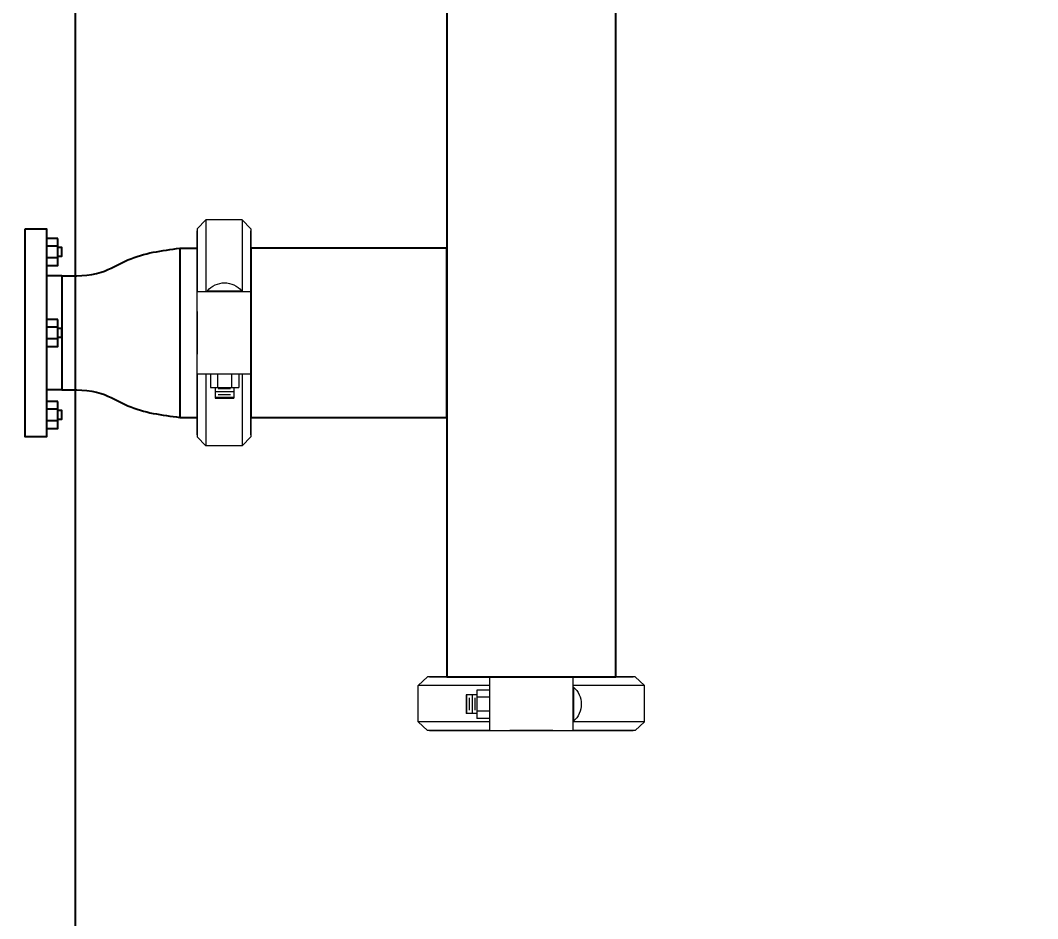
# Model space of a CAD drawing. Extents: x 226317 to 226469, y 8188101 to 8188260.
# Drawn here: x 226391.823 to 226392.509, y 8188239.311 to 8188239.917 of the extents above; entities that cross this region are included whole.
import ezdxf

# ---------------------------------------------------------------- set-up
doc = ezdxf.new("R2010")
doc.units = 0
doc.header["$LTSCALE"] = 15
doc.header["$PDMODE"] = 3
doc.layers.get('0').update_dxf_attribs({"color": 250})
doc.layers.get('DEFPOINTS').update_dxf_attribs({"color": 250})
for name, color, linetype in [('00-GTI-Acoples', 250, 'Continuous'), ('A-SANITARIOS', 250, 'Continuous'), ('DIM', 7, 'Continuous')]:
    doc.layers.add(name, color=color, linetype=linetype)
doc.styles.add('ROMANS', font='romans.shx', dxfattribs={"width": 0.8})
doc.dimstyles.new('COTA-75-I', dxfattribs={"dimtxt": 0.11, "dimasz": 0.075, "dimexe": 0.05, "dimexo": 0.15, "dimgap": 0.03, "dimtad": 1, "dimzin": 4, "dimdsep": 46, "dimtxsty": 'ROMANS', "dimblk": 'ARCHTICK', "dimcen": 0.09, "dimclrd": 7, "dimclre": 7, "dimclrt": 2, "dimadec": 0, "dimazin": 0, "dimtfac": 1.2, "dimtix": 1, "dimtmove": 2, "dimatfit": 3, "dimfxl": 0.05, "dimtolj": 1, "dimtzin": 4, "dimarcsym": 0})

# ---------------------------------------------------------------- blocks, each defined once
blk = doc.blocks.new('A$C363a55df')
at = {"layer": '00-GTI-Acoples', "linetype": 'Continuous', "lineweight": 0, "extrusion": (3.83476e-17, -1, 0)}
for p, q in [((-27.1, 105), (-18.4, 114.3)), ((-18.4, 41.9), (-18.4, 114.3)), ((18.4, 114.3), (-18.4, 114.3)), ((18.4, 41.9), (18.4, 114.3)), ((27.1, 105), (18.4, 114.3)), ((-27.1, 41.9), (-27.1, 105)), ((27.1, 41.9), (27.1, 105)), ((-9, 66), (0.5, 66)), ((-9, 55.1), (-9, 66)), ((0.5, 66), (10, 66)), ((10, 55.1), (10, 66)), ((-13.8, 41.9), (-13.8, 55.1)), ((-13.8, 55.1), (-6.7, 55.1)), ((-6.7, 41.9), (-6.7, 55.1)), ((-6.7, 55.1), (7.7, 55.1)), ((7.7, 41.9), (7.7, 55.1)), ((7.7, 55.1), (14.9, 55.1)), ((14.9, 41.9), (14.9, 55.1)), ((-27.1, 41.9), (-27.1, 21.6)), ((-25.4, 41.9), (-27.1, 41.9)), ((-6.4, 41.9), (-25.4, 41.9)), ((7.4, 41.9), (-6.4, 41.9)), ((26.4, 41.9), (7.4, 41.9)), ((27.1, 41.9), (26.4, 41.9)), ((27.1, 41.9), (27.1, 21.6)), ((-27.1, -21.6), (-27.1, 21.6)), ((27.1, -21.6), (27.1, 21.6)), ((-27.1, -21.6), (-27.1, -41.9)), ((27.1, -21.6), (27.1, -41.9)), ((-27.1, -41.9), (-25.4, -41.9)), ((-27.1, -105), (-27.1, -41.9)), ((-25.4, -41.9), (-6.4, -41.9)), ((-18.4, -114.3), (-18.4, -41.9)), ((-16.8, -42.5), (-16.8, -41.9)), ((-16.8, -42.5), (17.8, -42.5)), ((-6.4, -41.9), (7.4, -41.9)), ((7.4, -41.9), (26.4, -41.9)), ((17.8, -42.5), (17.8, -41.9)), ((18.4, -114.3), (18.4, -41.9)), ((26.4, -41.9), (27.1, -41.9)), ((27.1, -105), (27.1, -41.9)), ((-27.1, -105), (-18.4, -114.3)), ((27.1, -105), (18.4, -114.3)), ((18.4, -114.3), (-18.4, -114.3))]:
    blk.add_line(p, q, dxfattribs=at)
at = {"layer": '00-GTI-Acoples', "linetype": 'Continuous', "lineweight": 0}
for p, q in [((-27.1, 103.1), (-27.1, -103.1)), ((27.1, 103.1), (27.1, -103.1)), ((10, 65.3), (-9, 65.3)), ((6.5, 62.5), (-6, 62.5)), ((10, 59.5), (-9, 59.5)), ((6.5, 56.7), (-6, 56.7))]:
    blk.add_line(p, q, dxfattribs=at)
blk.add_arc((0.5, -27.6), 22.9, 220.8756, 319.1244, dxfattribs=at)
blk = doc.blocks.new('BOMBAS-28.02.2025')
at = {"layer": 'A-SANITARIOS'}
for p, q in [((2.30902, -3.13346, 0), (2.32326, -3.13346, 0)), ((2.30902, -3.27357, 0), (2.30902, -3.13346, 0)), ((2.32326, -3.13346, 0), (2.32326, -3.27357, 0)), ((2.33101, -3.13989, 0), (2.32326, -3.13989, 0)), ((2.32326, -3.13989, 0), (2.32326, -3.1581, 0)), ((2.33101, -3.1581, 0), (2.33101, -3.13989, 0)), ((2.33101, -3.14512, 0), (2.32326, -3.14512, 0)), ((2.33101, -3.14512, 0), (2.32326, -3.14512, 0)), ((2.33358, -3.14609, 0), (2.33101, -3.14609, 0)), ((2.33358, -3.1519, 0), (2.33358, -3.14609, 0)), ((2.33101, -3.15291, 0), (2.32326, -3.15291, 0)), ((2.33101, -3.15291, 0), (2.32326, -3.15291, 0)), ((2.33101, -3.1519, 0), (2.33358, -3.1519, 0)), ((2.32326, -3.1581, 0), (2.33101, -3.1581, 0)), ((2.33101, -3.19446, 0), (2.32326, -3.19446, 0)), ((2.32326, -3.19446, 0), (2.32326, -3.21267, 0)), ((2.33101, -3.21267, 0), (2.33101, -3.19446, 0)), ((2.33101, -3.19968, 0), (2.32326, -3.19968, 0)), ((2.33101, -3.19968, 0), (2.32326, -3.19968, 0)), ((2.33358, -3.20066, 0), (2.33101, -3.20066, 0)), ((2.33358, -3.20647, 0), (2.33358, -3.20066, 0)), ((2.33101, -3.20748, 0), (2.32326, -3.20748, 0)), ((2.33101, -3.20748, 0), (2.32326, -3.20748, 0)), ((2.33101, -3.20647, 0), (2.33358, -3.20647, 0)), ((2.32326, -3.21267, 0), (2.33101, -3.21267, 0)), ((2.33101, -3.2497, 0), (2.32326, -3.2497, 0)), ((2.32326, -3.2497, 0), (2.32326, -3.26791, 0)), ((2.33101, -3.26791, 0), (2.33101, -3.2497, 0)), ((2.33101, -3.25493, 0), (2.32326, -3.25493, 0)), ((2.33101, -3.25493, 0), (2.32326, -3.25493, 0)), ((2.33358, -3.2559, 0), (2.33101, -3.2559, 0)), ((2.33358, -3.26171, 0), (2.33358, -3.2559, 0)), ((2.33101, -3.26272, 0), (2.32326, -3.26272, 0)), ((2.33101, -3.26272, 0), (2.32326, -3.26272, 0)), ((2.33101, -3.26171, 0), (2.33358, -3.26171, 0)), ((2.32326, -3.26791, 0), (2.33101, -3.26791, 0)), ((2.32326, -3.27357, 0), (2.30902, -3.27357, 0))]:
    blk.add_line(p, q, dxfattribs=at)
at = {"layer": 'A-SANITARIOS', "linetype": 'Continuous'}
for p, q in [((2.4132, -3.14651, 0), (2.4132, -3.26051, 0)), ((2.4132, -3.15351, 0), (2.4132, -3.25351, 0)), ((2.33358, -3.16501, 0), (2.32326, -3.16501, 0)), ((2.33358, -3.16501, 0), (2.32326, -3.16501, 0)), ((2.33358, -3.16501, 0), (2.33358, -3.24175, 0)), ((2.33358, -3.16501, 0), (2.33358, -3.24202, 0)), ((2.33358, -3.24202, 0), (2.32326, -3.24202, 0)), ((2.33358, -3.24202, 0), (2.32326, -3.24202, 0))]:
    blk.add_line(p, q, dxfattribs=at)
at = {"layer": 'A-SANITARIOS', "elevation": 0}
for points in [[(2.59318, -1.57172), (2.59318, -3.43531), (2.70718, -3.43531), (2.70718, -1.57172)], [(2.33101, -3.1519), (2.33358, -3.1519), (2.33358, -3.14609), (2.33101, -3.14609)], [(2.4132, -3.14651), (2.42497, -3.14651)], [(2.33101, -3.20647), (2.33358, -3.20647), (2.33358, -3.20066), (2.33101, -3.20066)], [(2.33101, -3.26171), (2.33358, -3.26171), (2.33358, -3.2559), (2.33101, -3.2559)], [(2.4132, -3.26051), (2.42497, -3.26051)]]:
    blk.add_lwpolyline(points, dxfattribs=at)
at = {"layer": 'A-SANITARIOS'}
for points, elevation in [([(2.30902, -3.13346), (2.32326, -3.13346), (2.32326, -3.27357), (2.30902, -3.27357)], 0.00004), ([(2.33101, -3.13989), (2.32326, -3.13989), (2.32326, -3.1581), (2.33101, -3.1581)], 0.00004), ([(2.59318, -3.26051), (2.59318, -3.14651), (2.46104, -3.14651), (2.46104, -3.26051)], 0), ([(2.33101, -3.19446), (2.32326, -3.19446), (2.32326, -3.21267), (2.33101, -3.21267)], 0.00004), ([(2.33101, -3.2497), (2.32326, -3.2497), (2.32326, -3.26791), (2.33101, -3.26791)], 0.00004)]:
    blk.add_lwpolyline(points, close=True, dxfattribs=dict(at, elevation=elevation))
at = {"layer": 'A-SANITARIOS', "linetype": 'Continuous'}
for points in [[(2.33358, -3.16501, 0), (2.36018, -3.16271, 0), (2.37818, -3.15443, 0), (2.4132, -3.14651, 0)], [(2.33358, -3.24202, 0), (2.36018, -3.24432, 0), (2.37818, -3.2526, 0), (2.4132, -3.26051, 0)]]:
    blk.add_spline(points, degree=3, dxfattribs=at)
at = {"layer": 'A-SANITARIOS', "linetype": 'Continuous', "lineweight": 0, "zscale": 0.0006666666666666666}
for p, xscale, yscale, rotation in [((2.44301, -3.20351, 0), -0.0006666666666666666, 0.0006666666666666666, 180), ((2.65018, -3.45334, 0), -0.0006666666666666668, 0.0006666666666666668, 90)]:
    blk.add_blockref('A$C363a55df', p, dxfattribs=dict(at, xscale=xscale, yscale=yscale, rotation=rotation))
blk = doc.blocks.new('_ArchTick')
at = {"color": 0, "linetype": 'ByBlock', "const_width": 0.15}
blk.add_lwpolyline([(-0.5, -0.5), (0.5, 0.5)], dxfattribs=at)
blk = doc.blocks.new('*D152')
at = {"layer": 'DEFPOINTS', "color": 0}
for p in [(226391.8598, 8188241.71667), (226393.29456, 8188238.11254), (226393.29456, 8188237.32666)]:
    blk.add_point(p, dxfattribs=at)
at = {"layer": 'DIM', "color": 7, "lineweight": -2}
for p, q in [((226391.8598, 8188241.56667), (226391.8598, 8188237.27666)), ((226393.29456, 8188237.96254), (226393.29456, 8188237.27666)), ((226391.8598, 8188237.32666), (226393.29456, 8188237.32666))]:
    blk.add_line(p, q, dxfattribs=at)
at = {"layer": 'DIM', "color": 7, "lineweight": -2, "xscale": 0.075, "yscale": 0.075, "zscale": 0.075, "rotation": 180}
blk.add_blockref('_ArchTick', (226391.8598, 8188237.32666), dxfattribs=at)
at = {"layer": 'DIM', "color": 7, "lineweight": -2, "xscale": 0.075, "yscale": 0.075, "zscale": 0.075}
blk.add_blockref('_ArchTick', (226393.29456, 8188237.32666), dxfattribs=at)
at = {"layer": 'DIM', "color": 2, "insert": (226392.57718, 8188237.41166), "char_height": 0.11, "attachment_point": 5, "style": 'ROMANS'}
blk.add_mtext('\\A1;1.43', dxfattribs=at)

msp = doc.modelspace()

# ---------------------------------------------------------------- block references
msp.add_blockref('BOMBAS-28.02.2025', (226389.51709, 8188242.90961))

# ---------------------------------------------------------------- dimensions: what is measured, and where the dimension line sits
at = {"layer": 'DIM'}
dim = msp.add_linear_dim(base=(226393.29456, 8188237.32666), p1=(226391.8598, 8188241.71667), p2=(226393.29456, 8188238.11254), dimstyle='COTA-75-I', dxfattribs=at)
dim.commit()
dim.dimension.update_dxf_attribs({"geometry": '*D152', "text_midpoint": (226392.57718, 8188237.41166)})

doc.saveas('drawing.dxf')
